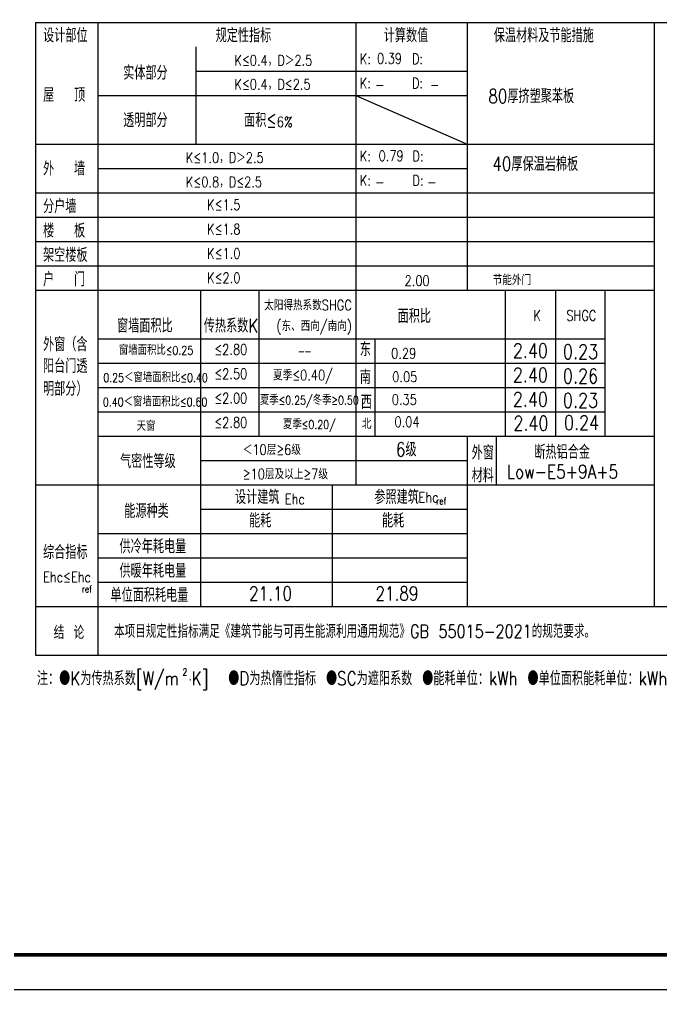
# Model space of a CAD drawing. Extents: x -695846 to 822170, y -413475 to 397179.
# Drawn here: x -376838 to -358362, y 135174 to 163085 of the extents above; entities that cross this region are included whole.
import ezdxf

# ---------------------------------------------------------------- set-up
doc = ezdxf.new("R2010")
doc.units = 0
doc.header["$LTSCALE"] = 1000
doc.header["$MEASUREMENT"] = 0
doc.layers.add('AXIS', color=3, linetype='Continuous')
doc.layers.add('T-图框-175', color=175, linetype='Continuous')
doc.styles.add('_HZTXT', font='txt.shx', dxfattribs={"width": 0.8, "bigfont": 'HZTXT.shx'})

msp = doc.modelspace()

# ---------------------------------------------------------------- linework, layer by layer
for p, q in [((-376376, 162996), (-357041, 162996)), ((-376376, 162996), (-376376, 144796)), ((-374584, 162996), (-374584, 144796)), ((-367159, 162996), (-367159, 149696)), ((-363959, 162996), (-363959, 155296)), ((-358573, 162996), (-358573, 146196)), ((-371759, 162296), (-371759, 159496)), ((-371759, 161596), (-363959, 161596)), ((-374584, 160896), (-363959, 160896)), ((-376376, 159496), (-358573, 159496)), ((-374584, 158796), (-363959, 158796)), ((-376376, 158096), (-358573, 158096)), ((-376376, 157396), (-358573, 157396)), ((-376376, 156696), (-358573, 156696)), ((-376376, 155996), (-358573, 155996)), ((-376376, 155296), (-358573, 155296)), ((-371628, 155296), (-371628, 149696)), ((-369954, 155296), (-369954, 151096)), ((-361412, 155296, 800), (-361412, 151096, 800)), ((-359998, 155296), (-359998, 151096)), ((-374584, 153896), (-359998, 153896)), ((-366610, 153896), (-366610, 151096)), ((-374584, 153196), (-359998, 153196)), ((-374584, 152496), (-359998, 152496)), ((-374584, 151796), (-359998, 151796)), ((-374584, 151096), (-361079, 151096)), ((-374584, 151096), (-358573, 151096)), ((-363959, 151096), (-363959, 146196)), ((-363123, 151096), (-363123, 149696)), ((-371628, 150396), (-363959, 150396)), ((-376376, 149696), (-358573, 149696)), ((-371632, 149696), (-371632, 146196)), ((-367839, 149696), (-367839, 146196)), ((-371632, 148996), (-363959, 148996)), ((-374584, 148296), (-363959, 148296)), ((-374584, 147596), (-363959, 147596)), ((-374584, 146896), (-363959, 146896)), ((-376376, 146196), (-357041, 146196)), ((-376376, 144796), (-357041, 144796))]:
    msp.add_line(p, q)
for points in [[(-367159, 160896), (-363959, 159496)], [(-362854, 151096), (-362854, 155296)]]:
    msp.add_lwpolyline(points)
at = {"layer": 'T-图框-175'}
msp.add_lwpolyline([(-407856, 135174), (-348456, 135174), (-348456, 177174), (-407856, 177174)], close=True, dxfattribs=at)
at = {"layer": 'T-图框-175', "const_width": 100}
msp.add_lwpolyline([(-405356, 136174), (-349456, 136174), (-349456, 176174), (-405356, 176174)], close=True, dxfattribs=at)

# ---------------------------------------------------------------- texts
at = {"style": '_HZTXT', "width": 0.8}
for s, height, p in [('设计部位', 400, (-376157, 162426)), ('规定性指标', 400, (-371192, 162426)), ('计算数值', 400, (-366356, 162426)), ('保温材料及节能措施', 400, (-363190, 162426)), ('K≤0.4，D＞2.5', 300, (-370651, 161757)), ('K:', 300, (-367043, 161802)), ('0.39', 300, (-366550, 161811)), ('D:', 300, (-365544, 161802)), ('实体部分', 400, (-373852, 161348)), ('K≤0.4，D≤2.5', 300, (-370651, 161068)), ('K:', 300, (-367043, 161102)), ('D:', 300, (-365544, 161102)), ('屋  顶', 400, (-376157, 160712)), ('－', 300, (-366608, 161019)), ('－', 300, (-365029, 161019)), ('80厚挤塑聚苯板', 400, (-363346, 160676)), ('透明部分', 400, (-373852, 159985)), ('面积≤', 400, (-370372, 159986)), ('6%%%', 300, (-369432, 159986)), ('K≤1.0，D＞2.5', 300, (-372048, 158957)), ('K:', 300, (-367043, 159002)), ('0.79', 300, (-366504, 159011)), ('D:', 300, (-365527, 159002)), ('40厚保温岩棉板', 400, (-363232, 158727)), ('外  墙', 400, (-376157, 158593)), ('K≤0.8，D≤2.5', 300, (-372048, 158257)), ('K:', 300, (-367043, 158302)), ('D:', 300, (-365527, 158302)), ('－', 300, (-366608, 158219)), ('－', 300, (-365107, 158219)), ('分户墙', 400, (-376157, 157509)), ('K≤1.5', 300, (-371436, 157601)), ('楼  板', 400, (-376157, 156809)), ('K≤1.8', 300, (-371436, 156901)), ('架空楼板', 400, (-376157, 156109)), ('K≤1.0', 300, (-371436, 156201)), ('户  门', 400, (-376157, 155409)), ('K≤2.0', 300, (-371436, 155501)), ('节能外门', 300, (-363220, 155441)), ('2.00', 300, (-365756, 155419)), ('太阳得热系数SHGC', 300, (-369795, 154717)), ('面积比', 400, (-365956, 154349)), ('K', 300, (-362046, 154417)), ('SHGC', 300, (-361103, 154417)), ('窗墙面积比', 400, (-374030, 154075)), ('传热系数K ', 400, (-371533, 154075)), ('(东、西向/南向)', 300, (-369443, 154118)), ('外窗（含', 400, (-376157, 153539)), ('东', 400, (-367045, 153394)), ('窗墙面积比≤0.25', 250, (-373975, 153439)), ('≤2.80', 300, (-371229, 153439)), ('——', 300, (-368818, 153402)), ('阳台门透', 400, (-376157, 152914)), ('≤2.50', 300, (-371229, 152739)), ('夏季≤0.40/', 300, (-369539, 152702)), ('南', 400, (-367045, 152597)), ('明部分）', 400, (-376157, 152258)), ('0.25＜窗墙面积比≤0.40', 250, (-374426, 152653)), ('0.40＜窗墙面积比≤0.60', 250, (-374437, 151953)), ('≤2.00', 300, (-371229, 152039)), ('夏季≤0.25/冬季≥0.50', 250, (-369919, 152002)), ('西', 400, (-367015, 151878)), ('≤2.80', 300, (-371229, 151339)), ('夏季≤0.20/', 250, (-369255, 151302)), ('北', 300, (-366984, 151304)), ('天窗', 250, (-373464, 151253)), ('＜10层≥6级', 300, (-370410, 150557)), ('6级', 400, (-366006, 150513)), ('外窗', 400, (-363826, 150422)), ('断热铝合金', 400, (-362023, 150440)), ('气密性等级', 400, (-373942, 150174)), ('≥10层及以上≥7级', 300, (-370410, 149857)), ('材料', 400, (-363826, 149766)), ('Low-E5+9A+5', 400, (-362809, 149874)), ('设计建筑', 400, (-370636, 149144)), ('Ehc', 300, (-369203, 149136)), ('参照建筑', 400, (-366626, 149144)), ('Ehc', 300, (-365354, 149188)), ('ref', 200, (-364846, 149129)), ('能源种类', 400, (-373821, 148742)), ('能耗', 400, (-370230, 148469)), ('能耗', 400, (-366406, 148469)), ('综合指标 ', 400, (-376157, 147558)), ('供冷年耗电量', 400, (-373958, 147723)), ('供暖年耗电量', 400, (-373958, 147023)), ('Ehc≤Ehc', 300, (-376157, 146892)), ('ref', 200, (-375043, 146602)), ('单位面积耗电量', 400, (-374218, 146325)), ('21.10', 400, (-370230, 146369)), ('21.89', 400, (-366593, 146369)), ('本项目规定性指标满足《建筑节能与可再生能源利用通用规范》GB 55015-2021的规范要求。', 380, (-374113, 145292)), ('结 论', 380, (-375850, 145258)), ('注：●K为传热系数[W/m ·K]  ●D为热惰性指标 ●SC为遮阳系数 ●能耗单位：kWh ●单位面积能耗单位：kWh/m', 400, (-376334, 143928)), ('2', 200, (-372146, 144214))]:
    msp.add_text(s, height=height, dxfattribs=at).set_placement(p)
at = {"layer": 'AXIS', "color": 7, "style": '_HZTXT', "width": 0.8}
for s, height, p in [('0.29', 300, (-366141, 153327)), ('2.40', 420, (-362642, 153346, -800)), ('0.23', 420, (-361199, 153315)), ('0.05', 300, (-366111, 152654)), ('2.40', 420, (-362642, 152646)), ('0.26', 420, (-361199, 152615, 800)), ('0.35', 300, (-366124, 151998)), ('2.40', 420, (-362642, 151946)), ('0.23', 420, (-361199, 151915, 800)), ('0.04', 300, (-366046, 151359)), ('2.40', 420, (-362624, 151256)), ('0.24', 420, (-361170, 151273))]:
    msp.add_text(s, height=height, dxfattribs=at).set_placement(p)

doc.saveas('drawing.dxf')
